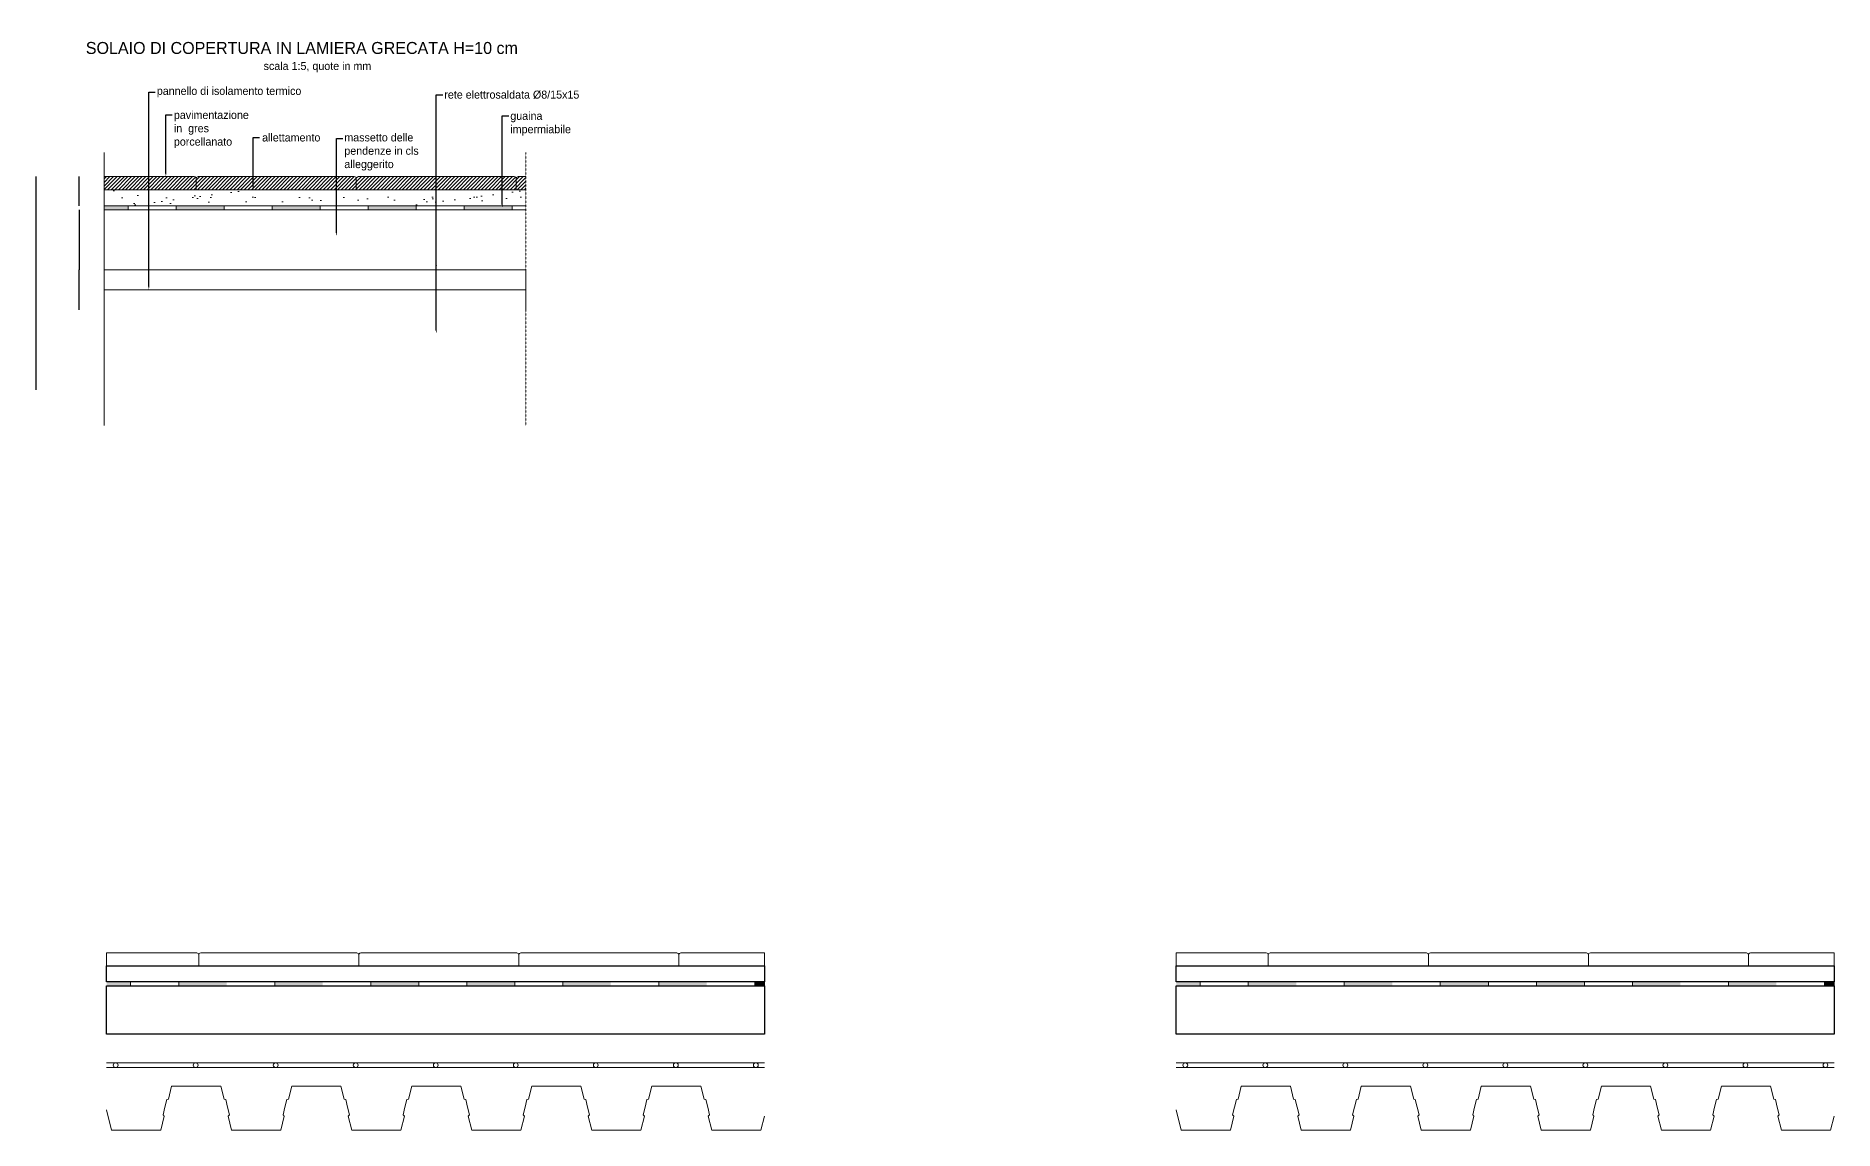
# Model space of a CAD drawing. Header units: millimetres. Extents: x -6949 to 305728, y -55091 to 76684.
# Drawn here: x 27895 to 30142, y -48332 to -46964 of the extents above; entities that cross this region are included whole.
import ezdxf
from ezdxf import colors
from ezdxf.entities.mleader import LeaderData, LeaderLine
from ezdxf.math import Vec2, Vec3

# ---------------------------------------------------------------- set-up
doc = ezdxf.new("R2010")
doc.units = ezdxf.units.MM
doc.linetypes.add('ACAD_ISO02W100', pattern=[15, 12, -3])
doc.linetypes.add('DASHDOT', pattern=[1, 0.5, -0.25, 0, -0.25])
for name, color, linetype, lineweight in [('armatura', 1, 'Continuous', 15), ('Layer4', 7, 'Continuous', 15), ('quote', 252, 'Continuous', 5), ('S-BEAM', 5, 'Continuous', 18), ('sezione', 18, 'ACAD_ISO02W100', 20), ('SIMBOLI', 145, 'Continuous', 18)]:
    doc.layers.add(name, color=color, linetype=linetype, lineweight=lineweight)
doc.layers.add('retini', color=7, linetype='DASHDOT', lineweight=9, true_color=0x636466)
doc.linetypes.add('ISOLAMENTO', pattern='A,0.00254,-2.54,[134,ltypeshp.shx,S=2.54,R=0,X=-2.54,Y=0],-5.08,[134,ltypeshp.shx,S=2.54,R=180,X=2.54,Y=0],-2.54', length=10.16254)
doc.dimstyles.new('quote acciaio', dxfattribs={"dimtxt": 0.01, "dimasz": 0.0025, "dimexe": 0, "dimexo": 0, "dimgap": 0.005, "dimtad": 2, "dimdec": 0, "dimlfac": 1000, "dimzin": 0, "dimdsep": 46, "dimtxsty": 'Standard', "dimblk": 'ARCHTICK', "dimcen": 0, "dimclre": 252, "dimadec": 0, "dimazin": 0, "dimtfac": 1, "dimtdec": 0, "dimtofl": 0, "dimtmove": 0, "dimatfit": 3, "dimfxl": 0.01, "dimfxlon": 1, "dimtolj": 1, "dimtzin": 0, "dimarcsym": 0})

# ---------------------------------------------------------------- blocks, each defined once
blk = doc.blocks.new('_ArchTick')
at = {"color": 0, "linetype": 'ByBlock', "const_width": 0.15}
blk.add_lwpolyline([(-0.5, -0.5), (0.5, 0.5)], dxfattribs=at)
blk = doc.blocks.new('*D421')
at = {"layer": 'Defpoints', "color": 0, "transparency": 16777216}
for p in [(27948.8, -47256.6), (27980.2, -47256.6), (28031.5, -47306.6)]:
    blk.add_point(p, dxfattribs=at)
at = {"layer": 'quote', "color": 252, "lineweight": -2, "transparency": 16777216}
for p, q in [((27948.8, -47256.6), (27948.8, -47256.6)), ((27948.8, -47306.6), (27948.8, -47306.6))]:
    blk.add_line(p, q, dxfattribs=at)
at = {"layer": 'quote', "color": 0, "linetype": 'Continuous', "lineweight": -2, "transparency": 16777216}
blk.add_line((27948.8, -47306.6), (27948.8, -47256.6), dxfattribs=at)
at = {"layer": 'quote', "color": 0, "lineweight": -2, "transparency": 16777216, "xscale": 0.0025, "yscale": 0.0025, "zscale": 0.0025}
for p, rotation in [((27948.8, -47256.6), 90), ((27948.8, -47306.6), 270)]:
    blk.add_blockref('_ArchTick', p, dxfattribs=dict(at, rotation=rotation))
at = {"layer": 'quote', "color": 0, "transparency": 16777216, "insert": (27948.8, -47281.6), "char_height": 0.01, "attachment_point": 5, "rotation": 90}
blk.add_mtext('\\A1;50000', dxfattribs=at)
blk = doc.blocks.new('*D422')
at = {"layer": 'Defpoints', "color": 0, "transparency": 16777216}
for p in [(27980.2, -47181.6), (27948.8, -47256.6), (27980.2, -47256.6)]:
    blk.add_point(p, dxfattribs=at)
at = {"layer": 'quote', "color": 252, "lineweight": -2, "transparency": 16777216}
for p, q in [((27948.8, -47181.6), (27948.8, -47181.6)), ((27948.8, -47256.6), (27948.8, -47256.6))]:
    blk.add_line(p, q, dxfattribs=at)
at = {"layer": 'quote', "color": 0, "linetype": 'Continuous', "lineweight": -2, "transparency": 16777216}
blk.add_line((27948.8, -47181.6), (27948.8, -47256.6), dxfattribs=at)
at = {"layer": 'quote', "color": 0, "lineweight": -2, "transparency": 16777216, "xscale": 0.0025, "yscale": 0.0025, "zscale": 0.0025}
for p, rotation in [((27948.8, -47181.6), 90), ((27948.8, -47256.6), 270)]:
    blk.add_blockref('_ArchTick', p, dxfattribs=dict(at, rotation=rotation))
at = {"layer": 'quote', "color": 0, "transparency": 16777216, "insert": (27948.8, -47219.1), "char_height": 0.01, "attachment_point": 5, "rotation": 90}
blk.add_mtext('\\A1;75000', dxfattribs=at)
blk = doc.blocks.new('*D423')
at = {"layer": 'Defpoints', "color": 0, "transparency": 16777216}
for p in [(27980.2, -47140.3), (27894.9, -47406.6), (27980.2, -47406.6)]:
    blk.add_point(p, dxfattribs=at)
at = {"layer": 'quote', "color": 252, "lineweight": -2, "transparency": 16777216}
for p, q in [((27894.9, -47140.3), (27894.9, -47140.3)), ((27894.9, -47406.6), (27894.9, -47406.6))]:
    blk.add_line(p, q, dxfattribs=at)
at = {"layer": 'quote', "color": 0, "linetype": 'Continuous', "lineweight": -2, "transparency": 16777216}
blk.add_line((27894.9, -47140.3), (27894.9, -47406.6), dxfattribs=at)
at = {"layer": 'quote', "color": 0, "lineweight": -2, "transparency": 16777216, "xscale": 0.0025, "yscale": 0.0025, "zscale": 0.0025}
for p, rotation in [((27894.9, -47140.3), 90), ((27894.9, -47406.6), 270)]:
    blk.add_blockref('_ArchTick', p, dxfattribs=dict(at, rotation=rotation))
at = {"layer": 'quote', "color": 0, "transparency": 16777216, "insert": (27894.9, -47273.4), "char_height": 0.01, "attachment_point": 5, "rotation": 90}
blk.add_mtext('\\A1;266357', dxfattribs=at)
blk = doc.blocks.new('*D424')
at = {"layer": 'Defpoints', "color": 0, "transparency": 16777216}
for p in [(27948.8, -47156.6), (27980.2, -47156.6), (27980.2, -47176.6)]:
    blk.add_point(p, dxfattribs=at)
at = {"layer": 'quote', "color": 252, "lineweight": -2, "transparency": 16777216}
for p, q in [((27948.8, -47156.6), (27948.8, -47156.6)), ((27948.8, -47176.6), (27948.8, -47176.6))]:
    blk.add_line(p, q, dxfattribs=at)
at = {"layer": 'quote', "color": 0, "linetype": 'Continuous', "lineweight": -2, "transparency": 16777216}
blk.add_line((27948.8, -47176.6), (27948.8, -47156.6), dxfattribs=at)
at = {"layer": 'quote', "color": 0, "lineweight": -2, "transparency": 16777216, "xscale": 0.0025, "yscale": 0.0025, "zscale": 0.0025}
for p, rotation in [((27948.8, -47156.6), 90), ((27948.8, -47176.6), 270)]:
    blk.add_blockref('_ArchTick', p, dxfattribs=dict(at, rotation=rotation))
at = {"layer": 'quote', "color": 0, "transparency": 16777216, "insert": (27948.8, -47166.6), "char_height": 0.01, "attachment_point": 5, "rotation": 90}
blk.add_mtext('\\A1;20000', dxfattribs=at)
blk = doc.blocks.new('*D425')
at = {"layer": 'Defpoints', "color": 0, "transparency": 16777216}
for p in [(27948.8, -47140.3), (27980.2, -47140.3), (27948.8, -47156.6)]:
    blk.add_point(p, dxfattribs=at)
at = {"layer": 'quote', "color": 252, "lineweight": -2, "transparency": 16777216}
for p, q in [((27948.8, -47140.3), (27948.8, -47140.3)), ((27948.8, -47156.6), (27948.8, -47156.6))]:
    blk.add_line(p, q, dxfattribs=at)
at = {"layer": 'quote', "color": 0, "linetype": 'Continuous', "lineweight": -2, "transparency": 16777216}
blk.add_line((27948.8, -47156.6), (27948.8, -47140.3), dxfattribs=at)
at = {"layer": 'quote', "color": 0, "lineweight": -2, "transparency": 16777216, "xscale": 0.0025, "yscale": 0.0025, "zscale": 0.0025}
for p, rotation in [((27948.8, -47140.3), 90), ((27948.8, -47156.6), 270)]:
    blk.add_blockref('_ArchTick', p, dxfattribs=dict(at, rotation=rotation))
at = {"layer": 'quote', "color": 0, "transparency": 16777216, "insert": (27948.8, -47148.4), "char_height": 0.01, "attachment_point": 5, "rotation": 90}
blk.add_mtext('\\A1;16357', dxfattribs=at)
blk = doc.blocks.new('*U426')
at = {"layer": 'armatura'}
blk.add_circle((0, 0), 3, dxfattribs=at)
blk = doc.blocks.new('*U427')
at = {"layer": 'S-BEAM', "color": 0, "linetype": 'ByBlock', "lineweight": -2, "transparency": 16777216}
for p in [(0, 0), (100, 0), (200, 0), (300, 0), (400, 0), (500, 0), (600, 0), (700, 0), (800, 0)]:
    blk.add_blockref('*U426', p, dxfattribs=at)
blk = doc.blocks.new('*U428')
at = {"layer": 'armatura'}
blk.add_circle((0, 0), 3, dxfattribs=at)
blk = doc.blocks.new('*U429')
at = {"layer": 'S-BEAM', "color": 0, "linetype": 'ByBlock', "lineweight": -2, "transparency": 16777216}
for p in [(0, 0), (100, 0), (200, 0), (300, 0), (400, 0), (500, 0), (600, 0), (700, 0), (800, 0)]:
    blk.add_blockref('*U428', p, dxfattribs=at)

msp = doc.modelspace()

# ---------------------------------------------------------------- hatches: boundary and pattern name
at = {"layer": 'Layer4'}
h = msp.add_hatch(color=256, dxfattribs=at)
h.dxf.hatch_style = 1
h.paths.add_polyline_path([(28010.1537, -47176.6273), (27980.1537, -47176.6273), (27980.1537, -47181.6273), (28010.1537, -47181.6273)])
h = msp.add_hatch(color=256, dxfattribs=at)
h.dxf.hatch_style = 1
h.paths.add_polyline_path([(28130.1537, -47176.6273), (28070.1537, -47176.6273), (28070.1537, -47181.6273), (28130.1537, -47181.6273)])
h = msp.add_hatch(color=256, dxfattribs=at)
h.dxf.hatch_style = 1
h.paths.add_polyline_path([(28250.1537, -47176.6273), (28190.1537, -47176.6273), (28190.1537, -47181.6273), (28250.1537, -47181.6273)])
h = msp.add_hatch(color=256, dxfattribs=at)
h.dxf.hatch_style = 1
h.paths.add_polyline_path([(28370.1537, -47176.6273), (28310.1537, -47176.6273), (28310.1537, -47181.6273), (28370.1537, -47181.6273)])
h = msp.add_hatch(color=256, dxfattribs=at)
h.dxf.hatch_style = 1
h.paths.add_polyline_path([(28490.1537, -47176.6273), (28430.1537, -47176.6273), (28430.1537, -47181.6273), (28490.1537, -47181.6273)])
h = msp.add_hatch(color=256, dxfattribs=at)
h.dxf.hatch_style = 1
h.paths.add_polyline_path([(28013.25, -48146.6452), (27983.25, -48146.6452), (27983.25, -48151.6452), (28013.25, -48151.6452)])
h = msp.add_hatch(color=256, dxfattribs=at)
h.dxf.hatch_style = 1
h.paths.add_polyline_path([(28133.25, -48146.6452), (28073.25, -48146.6452), (28073.25, -48151.6452), (28133.25, -48151.6452)])
h = msp.add_hatch(color=256, dxfattribs=at)
h.dxf.hatch_style = 1
h.paths.add_polyline_path([(28253.25, -48146.6452), (28193.25, -48146.6452), (28193.25, -48151.6452), (28253.25, -48151.6452)])
h = msp.add_hatch(color=256, dxfattribs=at)
h.dxf.hatch_style = 1
h.paths.add_polyline_path([(28373.25, -48146.6452), (28313.25, -48146.6452), (28313.25, -48151.6452), (28373.25, -48151.6452)])
h = msp.add_hatch(color=256, dxfattribs=at)
h.dxf.hatch_style = 1
h.paths.add_polyline_path([(28493.25, -48146.6452), (28433.25, -48146.6452), (28433.25, -48151.6452), (28493.25, -48151.6452)])
h = msp.add_hatch(color=256, dxfattribs=at)
h.dxf.hatch_style = 1
h.paths.add_polyline_path([(28613.25, -48146.6452), (28553.25, -48146.6452), (28553.25, -48151.6452), (28613.25, -48151.6452)])
h = msp.add_hatch(color=256, dxfattribs=at)
h.dxf.hatch_style = 1
h.paths.add_polyline_path([(28733.25, -48146.6452), (28673.25, -48146.6452), (28673.25, -48151.6452), (28733.25, -48151.6452)])
h = msp.add_hatch(color=256, dxfattribs=at)
h.dxf.hatch_style = 1
h.paths.add_polyline_path([(28805.2675, -48146.6452), (28793.25, -48146.6452), (28793.25, -48151.6452), (28805.2675, -48151.6452)])
h = msp.add_hatch(color=256, dxfattribs=at)
h.dxf.hatch_style = 1
h.paths.add_polyline_path([(29349.9418, -48146.6452), (29319.9418, -48146.6452), (29319.9418, -48151.6452), (29349.9418, -48151.6452)])
h = msp.add_hatch(color=256, dxfattribs=at)
h.dxf.hatch_style = 1
h.paths.add_polyline_path([(29469.9418, -48146.6452), (29409.9418, -48146.6452), (29409.9418, -48151.6452), (29469.9418, -48151.6452)])
h = msp.add_hatch(color=256, dxfattribs=at)
h.dxf.hatch_style = 1
h.paths.add_polyline_path([(29589.9418, -48146.6452), (29529.9418, -48146.6452), (29529.9418, -48151.6452), (29589.9418, -48151.6452)])
h = msp.add_hatch(color=256, dxfattribs=at)
h.dxf.hatch_style = 1
h.paths.add_polyline_path([(29709.9418, -48146.6452), (29649.9418, -48146.6452), (29649.9418, -48151.6452), (29709.9418, -48151.6452)])
h = msp.add_hatch(color=256, dxfattribs=at)
h.dxf.hatch_style = 1
h.paths.add_polyline_path([(29829.9418, -48146.6452), (29769.9418, -48146.6452), (29769.9418, -48151.6452), (29829.9418, -48151.6452)])
h = msp.add_hatch(color=256, dxfattribs=at)
h.dxf.hatch_style = 1
h.paths.add_polyline_path([(29949.9418, -48146.6452), (29889.9418, -48146.6452), (29889.9418, -48151.6452), (29949.9418, -48151.6452)])
h = msp.add_hatch(color=256, dxfattribs=at)
h.dxf.hatch_style = 1
h.paths.add_polyline_path([(30069.9418, -48146.6452), (30009.9418, -48146.6452), (30009.9418, -48151.6452), (30069.9418, -48151.6452)])
h = msp.add_hatch(color=256, dxfattribs=at)
h.dxf.hatch_style = 1
h.paths.add_polyline_path([(30141.9593, -48146.6452), (30129.9418, -48146.6452), (30129.9418, -48151.6452), (30141.9593, -48151.6452)])
at = {"layer": 'retini'}
h = msp.add_hatch(dxfattribs=at)
h.set_pattern_fill('ANSI31', color=256)
h.set_pattern_definition([(45, (-1744923.5206, -2356356.572), (-2.2450640303, 2.2450640303), [])])
h.paths.add_polyline_path([(28095.193, -47142.7704, 0.414213562), (28092.693, -47140.2704), (27980.1537, -47140.2704), (27980.1537, -47156.6273), (28095.193, -47156.6273)])
h.paths.add_polyline_path([(28295.193, -47142.7704, 0.414213562), (28292.693, -47140.2704), (28097.693, -47140.2704, 0.414213562), (28095.193, -47142.7704), (28095.193, -47156.6273), (28295.193, -47156.6273)])
h.paths.add_polyline_path([(28395.2127, -47140.2704), (28297.693, -47140.2704, 0.414213562), (28295.193, -47142.7704), (28295.193, -47156.6273), (28395.2127, -47156.6273)])
h.paths.add_polyline_path([(28495.193, -47142.7704, 0.414213562), (28492.693, -47140.2704), (28395.2127, -47140.2704), (28395.2127, -47156.6273), (28495.193, -47156.6273)])
edge = h.paths.add_edge_path()
edge.add_line((28507.1754, -47156.6273), (28507.1754, -47140.2704))
edge.add_line((28507.1754, -47140.2704), (28497.693, -47140.2704))
edge.add_arc((28497.693, -47142.7704), 2.5, 90, 180)
edge.add_line((28495.193, -47142.7704), (28495.193, -47156.6273))
edge.add_line((28495.193, -47156.6273), (28507.1754, -47156.6273))
h = msp.add_hatch(dxfattribs=at)
h.set_pattern_fill('AR-SAND', color=256, scale=0.7)
h.set_pattern_definition([(37.5, (-1744923.52, -2356356.572), (-1.1200219, 34.2589266), [0, -27.0256, 0, -30.226, 0, -28.8925]), (7.5, (-1744923.52, -2356356.57), (31.4666298, 50.17775704), [0, -14.5796, 0, -24.3586, 0, -9.3345]), (327.5, (-1744945.39, -2356356.572), (55.36946592, 0.10060293), [0, -8.89, 0, -32.004, 0, -41.783]), (317.5, (-1744945.39, -2356356.57), (53.4489517, 15.6050526), [0, -4.445, 0, -20.9804, 0, -24.003])])
h.paths.add_polyline_path([(28507.1754, -47176.6273), (28507.1754, -47156.6273), (27980.1537, -47156.6273), (27980.1537, -47176.6273)])

# ---------------------------------------------------------------- linework, layer by layer
for points in [[(27983.25, -48126.6452), (28805.2675, -48126.6452), (28805.2675, -48146.6452), (27983.25, -48146.6452)], [(29319.9418, -48126.6452), (30141.9593, -48126.6452), (30141.9593, -48146.6452), (29319.9418, -48146.6452)]]:
    msp.add_lwpolyline(points, close=True)
for points in [[(27983.25, -48211.6452), (27983.25, -48151.6452), (28805.2675, -48151.6452), (28805.2675, -48211.6452), (27983.25, -48211.6452)], [(29319.9418, -48211.6452), (29319.9418, -48151.6452), (30141.9593, -48151.6452), (30141.9593, -48211.6452), (29319.9418, -48211.6452)]]:
    msp.add_lwpolyline(points)
at = {"layer": 'armatura'}
for points in [[(28805.2675, -48247.6452), (27983.25, -48247.6452)], [(28805.2675, -48253.6452), (27983.25, -48253.6452)], [(30141.9593, -48247.6452), (29319.9418, -48247.6452)], [(30141.9593, -48253.6452), (29319.9418, -48253.6452)]]:
    msp.add_lwpolyline(points, dxfattribs=at)
at = {"layer": 'Layer4'}
for p, q in [((27980.1537, -47176.6273), (28010.1537, -47176.6273)), ((27980.1537, -47181.6273), (28010.1537, -47181.6273)), ((28070.1537, -47176.6273), (28130.1537, -47176.6273)), ((28190.1537, -47176.6273), (28250.1537, -47176.6273)), ((28310.1537, -47176.6273), (28370.1537, -47176.6273)), ((28430.1537, -47176.6273), (28490.1537, -47176.6273)), ((27980.1537, -47306.6273), (27980.1537, -47256.6273)), ((27983.25, -48151.6452), (28013.25, -48151.6452)), ((29319.9418, -48151.6452), (29349.9418, -48151.6452))]:
    msp.add_line(p, q, dxfattribs=at)
for points in [[(27980.1537, -47140.2704), (28092.693, -47140.2704, -0.414213562), (28095.193, -47142.7704), (28095.193, -47156.6273), (28095.193, -47142.7704, -0.414213562), (28097.693, -47140.2704), (28292.693, -47140.2704, -0.414213562), (28295.193, -47142.7704), (28295.193, -47156.6273)], [(28507.1754, -47140.2704), (28497.693, -47140.2704, 0.414213562), (28495.193, -47142.7704), (28495.193, -47156.6273), (28495.193, -47142.7704, 0.414213562), (28492.693, -47140.2704), (28297.693, -47140.2704, 0.414213562), (28295.193, -47142.7704), (28295.193, -47152.2704)], [(28298.2893, -48126.6452), (28298.2893, -48112.7883, 0.414213562), (28295.7893, -48110.2883), (28100.7893, -48110.2883, 0.414213562), (28098.2893, -48112.7883), (28098.2893, -48126.6452), (28098.2893, -48112.7883, 0.414213562), (28095.7893, -48110.2883), (27983.25, -48110.2883), (27983.25, -48126.6452), (28805.2675, -48126.6452)], [(27983.25, -48126.6452), (28805.2675, -48126.6452), (28805.2675, -48110.2883), (28700.7893, -48110.2883, 0.414213562), (28698.2893, -48112.7883), (28698.2893, -48126.6452), (28698.2893, -48112.7883), (28698.2893, -48112.7883), (28698.2893, -48112.7883)], [(28298.2893, -48112.7883), (28298.2893, -48112.7883, -0.414213562), (28298.2893, -48112.7883), (28298.2893, -48126.6452), (28298.2893, -48112.7883, -0.414213562), (28300.7893, -48110.2883), (28495.7893, -48110.2883, -0.414213562), (28498.2893, -48112.7883), (28498.2893, -48126.6452)], [(28498.2893, -48112.7883), (28498.2893, -48112.7883, -0.414213562), (28498.2893, -48112.7883), (28498.2893, -48126.6452), (28498.2893, -48112.7883, -0.414213562), (28500.7893, -48110.2883), (28695.7893, -48110.2883, -0.414213562), (28698.2893, -48112.7883), (28698.2893, -48126.6452)], [(29634.9811, -48126.6452), (29634.9811, -48112.7883, 0.414213562), (29632.4811, -48110.2883), (29437.4811, -48110.2883, 0.414213562), (29434.9811, -48112.7883), (29434.9811, -48126.6452), (29434.9811, -48112.7883, 0.414213562), (29432.4811, -48110.2883), (29319.9418, -48110.2883), (29319.9418, -48126.6452), (30141.9593, -48126.6452)], [(29319.9418, -48126.6452), (30141.9593, -48126.6452), (30141.9593, -48110.2883), (30037.4811, -48110.2883, 0.414213562), (30034.9811, -48112.7883), (30034.9811, -48126.6452), (30034.9811, -48112.7883), (30034.9811, -48112.7883), (30034.9811, -48112.7883)], [(29634.9811, -48112.7883), (29634.9811, -48112.7883, -0.414213562), (29634.9811, -48112.7883), (29634.9811, -48126.6452), (29634.9811, -48112.7883, -0.414213562), (29637.4811, -48110.2883), (29832.4811, -48110.2883, -0.414213562), (29834.9811, -48112.7883), (29834.9811, -48126.6452)], [(29834.9811, -48112.7883), (29834.9811, -48112.7883, -0.414213562), (29834.9811, -48112.7883), (29834.9811, -48126.6452), (29834.9811, -48112.7883, -0.414213562), (29837.4811, -48110.2883), (30032.4811, -48110.2883, -0.414213562), (30034.9811, -48112.7883), (30034.9811, -48126.6452)]]:
    msp.add_lwpolyline(points, format="xyb", dxfattribs=at)
for points in [[(28507.1754, -47156.6273), (27980.1537, -47156.6273)], [(28507.1754, -47156.6273), (27980.1537, -47156.6273)], [(28507.1754, -47176.6273), (27980.1537, -47176.6273)], [(28507.1754, -47181.6273), (27980.1537, -47181.6273)], [(28010.1537, -47176.6273), (28010.1537, -47181.6273)], [(28070.1537, -47176.6273), (28070.1537, -47181.6273)], [(28130.1537, -47176.6273), (28130.1537, -47181.6273)], [(28190.1537, -47176.6273), (28190.1537, -47181.6273)], [(28250.1537, -47176.6273), (28250.1537, -47181.6273)], [(28310.1537, -47176.6273), (28310.1537, -47181.6273)], [(28370.1537, -47176.6273), (28370.1537, -47181.6273)], [(28430.1537, -47176.6273), (28430.1537, -47181.6273)], [(28490.1537, -47176.6273), (28490.1537, -47181.6273)], [(28507.1754, -47306.6273), (28507.1754, -47256.6273), (27980.1537, -47256.6273), (27980.1537, -47256.6273)], [(28493.25, -48146.6452), (27983.25, -48146.6452)], [(28510.2717, -48151.6452), (27983.25, -48151.6452)], [(28013.25, -48146.6452), (28013.25, -48151.6452)], [(28073.25, -48146.6452), (28073.25, -48151.6452)], [(28193.25, -48146.6452), (28193.25, -48151.6452)], [(28313.25, -48146.6452), (28313.25, -48151.6452)], [(28373.25, -48146.6452), (28373.25, -48151.6452)], [(28433.25, -48146.6452), (28433.25, -48151.6452)], [(28805.2675, -48146.6452), (28463.25, -48146.6452)], [(28805.2675, -48151.6452), (28463.25, -48151.6452)], [(28493.25, -48146.6452), (28493.25, -48151.6452)], [(28553.25, -48146.6452), (28553.25, -48151.6452)], [(28673.25, -48146.6452), (28673.25, -48151.6452)], [(28793.25, -48146.6452), (28793.25, -48151.6452)], [(28805.2675, -48146.6452), (28805.2675, -48151.6452)], [(29829.9418, -48146.6452), (29319.9418, -48146.6452)], [(29846.9635, -48151.6452), (29319.9418, -48151.6452)], [(29349.9418, -48146.6452), (29349.9418, -48151.6452)], [(29409.9418, -48146.6452), (29409.9418, -48151.6452)], [(29529.9418, -48146.6452), (29529.9418, -48151.6452)], [(29649.9418, -48146.6452), (29649.9418, -48151.6452)], [(29709.9418, -48146.6452), (29709.9418, -48151.6452)], [(29769.9418, -48146.6452), (29769.9418, -48151.6452)], [(30141.9593, -48146.6452), (29799.9418, -48146.6452)], [(30141.9593, -48151.6452), (29799.9418, -48151.6452)], [(29829.9418, -48146.6452), (29829.9418, -48151.6452)], [(29889.9418, -48146.6452), (29889.9418, -48151.6452)], [(30009.9418, -48146.6452), (30009.9418, -48151.6452)], [(30129.9418, -48146.6452), (30129.9418, -48151.6452)], [(30141.9593, -48146.6452), (30141.9593, -48151.6452)], [(28805.2675, -48211.6452), (27983.25, -48211.6452)], [(30141.9593, -48211.6452), (29319.9418, -48211.6452)], [(28060.4812, -48292.866), (28064.4627, -48276.6452), (28125.9627, -48276.6452), (28129.9442, -48292.866)], [(28210.4812, -48292.866), (28214.4627, -48276.6452), (28275.9627, -48276.6452), (28279.9442, -48292.866)], [(28360.4812, -48292.866), (28364.4627, -48276.6452), (28425.9627, -48276.6452), (28429.9442, -48292.866)], [(28510.4812, -48292.866), (28514.4627, -48276.6452), (28575.9627, -48276.6452), (28579.9442, -48292.866)], [(28660.4812, -48292.866), (28664.4627, -48276.6452), (28725.9627, -48276.6452), (28729.9442, -48292.866)], [(29397.173, -48292.866), (29401.1545, -48276.6452), (29462.6545, -48276.6452), (29466.636, -48292.866)], [(29547.173, -48292.866), (29551.1545, -48276.6452), (29612.6545, -48276.6452), (29616.636, -48292.866)], [(29697.173, -48292.866), (29701.1545, -48276.6452), (29762.6545, -48276.6452), (29766.636, -48292.866)], [(29847.173, -48292.866), (29851.1545, -48276.6452), (29912.6545, -48276.6452), (29916.636, -48292.866)], [(29997.173, -48292.866), (30001.1545, -48276.6452), (30062.6545, -48276.6452), (30066.636, -48292.866)], [(27983.25, -48306.3342), (27989.4627, -48331.6452), (28050.9627, -48331.6452), (28055.2675, -48314.1072)], [(28055.2675, -48314.1072), (28053.6776, -48312.7533), (28056.0613, -48303.0416), (28058.4451, -48293.3299), (28060.4812, -48292.866)], [(28135.1579, -48314.1072), (28136.7479, -48312.7533), (28134.3641, -48303.0416), (28131.9803, -48293.3299), (28129.9442, -48292.866)], [(28205.2675, -48314.1072), (28203.6776, -48312.7533), (28206.0613, -48303.0416), (28208.4451, -48293.3299), (28210.4812, -48292.866)], [(28285.1579, -48314.1072), (28286.7479, -48312.7533), (28284.3641, -48303.0416), (28281.9803, -48293.3299), (28279.9442, -48292.866)], [(28355.2675, -48314.1072), (28353.6776, -48312.7533), (28356.0613, -48303.0416), (28358.4451, -48293.3299), (28360.4812, -48292.866)], [(28435.1579, -48314.1072), (28436.7479, -48312.7533), (28434.3641, -48303.0416), (28431.9803, -48293.3299), (28429.9442, -48292.866)], [(28505.2675, -48314.1072), (28503.6776, -48312.7533), (28506.0613, -48303.0416), (28508.4451, -48293.3299), (28510.4812, -48292.866)], [(28585.1579, -48314.1072), (28586.7479, -48312.7533), (28584.3641, -48303.0416), (28581.9803, -48293.3299), (28579.9442, -48292.866)], [(28655.2675, -48314.1072), (28653.6776, -48312.7533), (28656.0613, -48303.0416), (28658.4451, -48293.3299), (28660.4812, -48292.866)], [(28735.1579, -48314.1072), (28736.7479, -48312.7533), (28734.3641, -48303.0416), (28731.9803, -48293.3299), (28729.9442, -48292.866)], [(29319.9418, -48306.3342), (29326.1545, -48331.6452), (29387.6545, -48331.6452), (29391.9593, -48314.1072)], [(29391.9593, -48314.1072), (29390.3693, -48312.7533), (29392.7531, -48303.0416), (29395.1369, -48293.3299), (29397.173, -48292.866)], [(29471.8497, -48314.1072), (29473.4396, -48312.7533), (29471.0559, -48303.0416), (29468.6721, -48293.3299), (29466.636, -48292.866)], [(29541.9593, -48314.1072), (29540.3693, -48312.7533), (29542.7531, -48303.0416), (29545.1369, -48293.3299), (29547.173, -48292.866)], [(29621.8497, -48314.1072), (29623.4396, -48312.7533), (29621.0559, -48303.0416), (29618.6721, -48293.3299), (29616.636, -48292.866)], [(29691.9593, -48314.1072), (29690.3693, -48312.7533), (29692.7531, -48303.0416), (29695.1369, -48293.3299), (29697.173, -48292.866)], [(29771.8497, -48314.1072), (29773.4396, -48312.7533), (29771.0559, -48303.0416), (29768.6721, -48293.3299), (29766.636, -48292.866)], [(29841.9593, -48314.1072), (29840.3693, -48312.7533), (29842.7531, -48303.0416), (29845.1369, -48293.3299), (29847.173, -48292.866)], [(29921.8497, -48314.1072), (29923.4396, -48312.7533), (29921.0559, -48303.0416), (29918.6721, -48293.3299), (29916.636, -48292.866)], [(29991.9593, -48314.1072), (29990.3693, -48312.7533), (29992.7531, -48303.0416), (29995.1369, -48293.3299), (29997.173, -48292.866)], [(30071.8497, -48314.1072), (30073.4396, -48312.7533), (30071.0559, -48303.0416), (30068.6721, -48293.3299), (30066.636, -48292.866)], [(28135.1579, -48314.1072), (28139.4627, -48331.6452), (28200.9627, -48331.6452), (28205.2675, -48314.1072)], [(28285.1579, -48314.1072), (28289.4627, -48331.6452), (28350.9627, -48331.6452), (28355.2675, -48314.1072)], [(28435.1579, -48314.1072), (28439.4627, -48331.6452), (28500.9627, -48331.6452), (28505.2675, -48314.1072)], [(28585.1579, -48314.1072), (28589.4627, -48331.6452), (28650.9627, -48331.6452), (28655.2675, -48314.1072)], [(28735.1579, -48314.1072), (28739.4627, -48331.6452), (28800.9627, -48331.6452), (28805.2675, -48314.1072)], [(29471.8497, -48314.1072), (29476.1545, -48331.6452), (29537.6545, -48331.6452), (29541.9593, -48314.1072)], [(29621.8497, -48314.1072), (29626.1545, -48331.6452), (29687.6545, -48331.6452), (29691.9593, -48314.1072)], [(29771.8497, -48314.1072), (29776.1545, -48331.6452), (29837.6545, -48331.6452), (29841.9593, -48314.1072)], [(29921.8497, -48314.1072), (29926.1545, -48331.6452), (29987.6545, -48331.6452), (29991.9593, -48314.1072)], [(30071.8497, -48314.1072), (30076.1545, -48331.6452), (30137.6545, -48331.6452), (30141.9593, -48314.1072)]]:
    msp.add_lwpolyline(points, dxfattribs=at)
msp.add_point((28395.1537, -47251.6273), dxfattribs=at)
at = {"layer": 'S-BEAM'}
for points in [[(28056.0613, -48303.0416), (28058.4451, -48293.3299)], [(29392.7531, -48303.0416), (29395.1369, -48293.3299)]]:
    msp.add_lwpolyline(points, dxfattribs=at)
at = {"layer": 'sezione', "ltscale": 0.1}
msp.add_lwpolyline([(27980.1537, -47110.2537), (27980.1537, -47451.2089)], dxfattribs=at)
at = {"layer": 'sezione', "ltscale": 0.001}
msp.add_lwpolyline([(28507.1754, -47451.2089), (28507.1754, -47110.2537)], dxfattribs=at)
at = {"layer": 'SIMBOLI', "color": 5, "linetype": 'ISOLAMENTO', "ltscale": 0.5}
msp.add_lwpolyline([(27980.1537, -47281.6273), (28507.1754, -47281.6273)], dxfattribs=at)

# ---------------------------------------------------------------- block references
at = {"layer": 'S-BEAM'}
for name, p in [('*U427', (27994.5157, -48250.6452)), ('*U429', (29331.2074, -48250.6452))]:
    msp.add_blockref(name, p, dxfattribs=at)

# ---------------------------------------------------------------- texts
at = {"layer": 'Layer4', "insert": (27957.1984, -46971.996), "char_height": 15, "attachment_point": 1, "bg_fill": 2}
msp.add_mtext_dynamic_manual_height_columns('SOLAIO DI COPERTURA IN LAMIERA GRECATA H=10 cm\\P\\pxqc;{\\H0.66667x;scala 1:5, quote in mm}', width=578.932279, gutter_width=12500, heights=[0], dxfattribs=at)

# ---------------------------------------------------------------- dimensions: what is measured, and where the dimension line sits
at = {"layer": 'quote'}
for base, p1, p2, picture, middle in [((27894.9178, -47406.6273), (27980.1537, -47140.2704), (27980.1537, -47406.6273), '*D423', (27894.9078, -47273.4489)), ((27948.7734, -47140.2704), (27948.7734, -47156.6273), (27980.1537, -47140.2704), '*D425', (27948.7834, -47148.4489)), ((27948.7734, -47156.6273), (27980.1537, -47176.6273), (27980.1537, -47156.6273), '*D424', (27948.7634, -47166.6273)), ((27948.7734, -47256.6273), (28031.4622, -47306.6273), (27980.1537, -47256.6273), '*D421', (27948.7634, -47281.6273))]:
    dim = msp.add_linear_dim(base=base, p1=p1, p2=p2, angle=90, dimstyle='quote acciaio', dxfattribs=at)
    dim.commit()
    dim.dimension.update_dxf_attribs({"geometry": picture, "text_midpoint": middle})
dim = msp.add_linear_dim(base=(27948.7734, -47256.6273), p1=(27980.1537, -47181.6273), p2=(27980.1537, -47256.6273), angle=90, dimstyle='quote acciaio', dxfattribs=at)
dim.commit()
dim.dimension.update_dxf_attribs({"geometry": '*D422', "text_midpoint": (27948.7734, -47219.1273), "dimtype": 160})

# ---------------------------------------------------------------- leaders
at = {"layer": 'Layer4', "color": 251, "true_color": 0x636466}
ml = msp.add_multileader_mtext('Standard', dxfattribs=at)
ml.set_content('pannello di isolamento termico', color=(99, 100, 102))
ml.set_leader_properties()
ml.build(insert=Vec2(0, 0))
ml.multileader.update_dxf_attribs({"dogleg_length": 0.008})
ctx = ml.context
ctx.base_point, ctx.char_height, ctx.plane_origin = Vec3(28043.9352, -47034.5368), 10, Vec3(28035.9352, -47331.6937)
notes = []
notes.append((ctx, [(0, (1, 1, 0), (28035.9352, -47034.5368), (1, 0), 8, [(0, [(28035.9352, -47281.6273)], 0, [])])]))
ctx.mtext.insert, ctx.mtext.flow_direction = Vec3(28045.9352, -47028.1487), 5
ml = msp.add_multileader_mtext('Standard', dxfattribs=at)
ml.set_content('rete elettrosaldata Ø8/15x15', color=(99, 100, 102))
ml.set_leader_properties()
ml.build(insert=Vec2(0, 0))
ml.multileader.update_dxf_attribs({"dogleg_length": 0.008})
ctx = ml.context
ctx.base_point, ctx.char_height, ctx.plane_origin = Vec3(28403.2127, -47037.9696), 10, Vec3(28395.2127, -47220.1535)
notes.append((ctx, [(0, (1, 1, 0), (28395.2127, -47037.9696), (1, 0), 8, [(0, [(28395.2127, -47336.5104)], 0, [])])]))
ctx.mtext.insert, ctx.mtext.width, ctx.mtext.flow_direction = Vec3(28405.2127, -47032.7683), 167.154397, 5
ml = msp.add_multileader_mtext('Standard', dxfattribs=at)
ml.set_content('pavimentazione in{\\H2x; }gres porcellanato\\P ', color=(99, 100, 102))
ml.set_leader_properties()
ml.build(insert=Vec2(0, 0))
ml.multileader.update_dxf_attribs({"dogleg_length": 0.008})
ctx = ml.context
ctx.base_point, ctx.char_height, ctx.plane_origin = Vec3(28065.2441, -47063.1948), 10, Vec3(28057.2441, -47140.2704)
notes.append((ctx, [(0, (1, 1, 0), (28057.2441, -47063.1948), (1, 0), 8, [(0, [(28057.2441, -47140.2704)], 0, [])])]))
ctx.mtext.insert, ctx.mtext.width, ctx.mtext.flow_direction = Vec3(28067.2441, -47058.1948), 88.886767, 5
ml = msp.add_multileader_mtext('Standard', dxfattribs=at)
ml.set_content('guaina impermiabile\\P ', color=(99, 100, 102))
ml.set_leader_properties()
ml.build(insert=Vec2(0, 0))
ml.multileader.update_dxf_attribs({"dogleg_length": 0.008})
ctx = ml.context
ctx.base_point, ctx.char_height, ctx.plane_origin = Vec3(28485.6865, -47064.3324), 10, Vec3(28477.6865, -47162.7704)
notes.append((ctx, [(0, (1, 1, 0), (28477.6865, -47064.3324), (1, 0), 8, [(0, [(28477.6865, -47179.1273)], 0, [])])]))
ctx.mtext.insert, ctx.mtext.width, ctx.mtext.flow_direction = Vec3(28487.6865, -47059.3324), 88.886767, 5
ml = msp.add_multileader_mtext('Standard', dxfattribs=at)
ml.set_content('allettamento\\P ', color=(99, 100, 102))
ml.set_leader_properties()
ml.build(insert=Vec2(0, 0))
ml.multileader.update_dxf_attribs({"dogleg_length": 0.008})
ctx = ml.context
ctx.base_point, ctx.char_height, ctx.plane_origin = Vec3(28174.361, -47091.3561), 10, Vec3(28166.361, -47140.2704)
ctx.text_align_type = 1
notes.append((ctx, [(0, (1, 1, 0), (28166.361, -47091.3561), (1, 0), 8, [(0, [(28166.361, -47156.6273)], 0, [])])]))
ctx.mtext.insert, ctx.mtext.width, ctx.mtext.alignment, ctx.mtext.flow_direction = Vec3(28213.9019, -47086.3561), 88.886767, 2, 5
ml = msp.add_multileader_mtext('Standard', dxfattribs=at)
ml.set_content('massetto delle pendenze in cls alleggerito ', color=(99, 100, 102))
ml.set_leader_properties()
ml.build(insert=Vec2(0, 0))
ml.multileader.update_dxf_attribs({"dogleg_length": 0.008})
ctx = ml.context
ctx.base_point, ctx.char_height, ctx.plane_origin = Vec3(28278.2795, -47092.746), 10, Vec3(28270.2795, -47140.2704)
notes.append((ctx, [(0, (1, 1, 0), (28270.2795, -47092.746), (1, 0), 8, [(0, [(28270.2795, -47214.7031)], 0, [])])]))
ctx.mtext.insert, ctx.mtext.width, ctx.mtext.flow_direction = Vec3(28280.2795, -47086.276), 124.539025, 5
for ctx, leaders in notes:
    for number, flags, end, landing, length, lines in leaders:
        leader = LeaderData()
        leader.index, (leader.has_last_leader_line, leader.has_dogleg_vector, leader.attachment_direction) = number, flags
        leader.last_leader_point, leader.dogleg_vector, leader.dogleg_length = Vec3(end), Vec3(landing), length
        for number, points, colour, breaks in lines:
            line = LeaderLine()
            line.index, line.vertices, line.color, line.breaks = number, Vec3.list(points), colors.encode_raw_color(colour), breaks
            leader.lines.append(line)
        ctx.leaders.append(leader)

doc.saveas('drawing.dxf')
